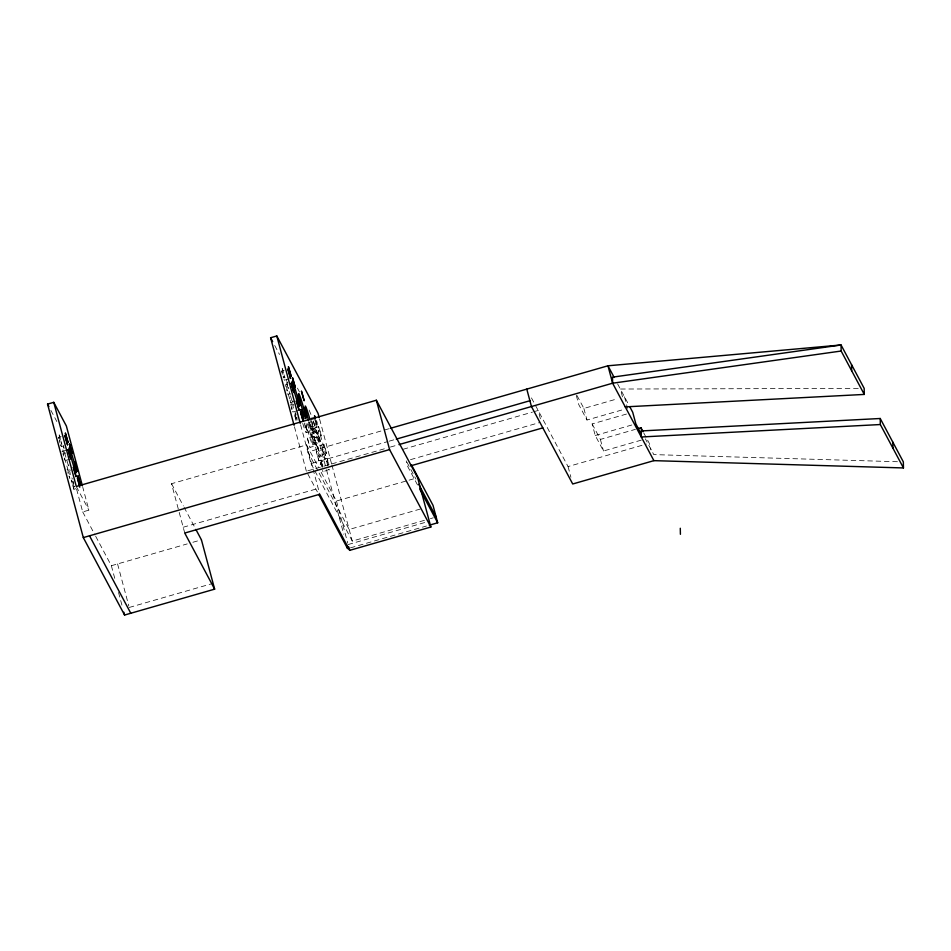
<?xml version="1.0" encoding="UTF-8"?>
<svg xmlns="http://www.w3.org/2000/svg" width="951" height="951" viewBox="0 0 951 951"><rect width="100%" height="100%" fill="white"/><g stroke="black" fill="none" stroke-linecap="round" stroke-linejoin="round"><path stroke-width="0.71" stroke-dasharray="4.75 3.57" d="M61.137 436.533L58.653 437.246L58.819 438.601M63.8 445.853L61.316 446.566L59.592 439.588M61.922 451.511L66.927 449.93M73.905 489.278L71.242 479.958L73.905 489.278L80.146 487.34M289.33 378.771L284.373 380.198L284.206 378.843M295.19 401.251L290.221 402.677L290.614 404.995M297.853 410.582L292.884 411.997L290.221 402.677M311.096 420.532L313.426 429.21L307.221 430.993L305.176 423.052M307.328 438.054L309.99 447.374L316.196 445.591L315.173 440.943L313.521 436.271L307.328 438.054L309.99 447.374M314.912 420.354C321.022 429.495 308.136 433.347 308.706 422.137M316.16 420.425C320.915 426.393 308.493 429.971 309.955 422.208M311.072 433.906L313.735 443.225L319.94 441.442L318.93 436.806L317.277 432.123L311.072 433.906L313.735 443.225M312.38 428.437L315.043 437.769L321.236 435.986L320.225 431.338L318.573 426.666L312.38 428.437L315.043 437.769M313.521 436.271L316.196 445.591M317.277 432.123L319.94 441.442M318.573 426.666L321.236 435.986M322.484 449.811L325.159 459.131L322.484 449.811L316.291 451.594L318.823 460.76L327.096 458.465L329.082 464.35M317.586 446.138L320.249 455.458L326.455 453.675L325.444 449.027L323.792 444.355L317.586 446.138L320.249 455.458M318.954 460.914L316.291 451.594M323.792 444.355L326.455 453.675M328.214 465.408C329.236 457.704 316.54 461.057 321.367 467.155M329.201 469.425L323.019 471.827L322.853 470.472M326.562 460.724L327.572 465.372M327.096 458.465L328.464 464.314M284.183 370.165L281.698 370.878L283.98 377.88M285.015 384.989L287.487 384.275M290.15 393.595L287.678 394.308L287.654 393.69M65.869 460.32L69.589 459.25M302.739 423.397A12.934 0.796 74 0 0 306.186 432.646L312.392 430.874A12.934 0.796 74 0 0 310.573 421.697M312.106 432.253L318.312 430.47M184.744 533.047L171.525 483.714L306.555 444.913L318.383 467.096M312.701 444.878L318.906 443.095M76.591 489.111L82.713 511.923L88.907 510.14L82.796 487.328M388.911 428.746L307.898 452.022L349.172 529.481L420.235 509.058M319.215 457.11A12.934 0.796 74 0 0 314.615 438.506A12.934 0.796 74 0 0 313.152 438.423A12.934 0.796 74 0 0 319.215 457.11L325.42 455.327A12.934 0.796 74 0 0 320.82 436.723A12.934 0.796 74 0 0 319.358 436.64A12.934 0.796 74 0 0 325.42 455.327M300.599 424.8L311.013 463.636L387.758 441.573M389.185 441.169L394.867 439.528M307.791 470.804L384.715 448.706M390.409 447.065L397.542 445.02M403.129 449.264L532.477 412.104M533.891 411.688L538.159 410.463L540.572 419.486M577.007 395.533L583.878 408.443L617.472 398.79M410.499 459.654L539.847 422.482M183.186 527.246L318.216 488.434M576.318 395.521L578.731 404.532L586.993 420.021L624.771 409.168M641.283 440.135L603.493 451L595.243 435.51L592.14 423.932L627.125 413.875M95.671 536.257L111.362 565.714L187.216 543.913M192.898 542.272L201.422 539.823M321.165 472.314L336.452 501.022L407.67 480.564M409.085 480.148L416.205 478.103M595.243 435.51L633.033 424.645M592.14 423.932L600.39 439.421L635.375 429.365M535.484 405.447L568.056 466.572L646.383 444.069M311.013 463.636L352.274 541.083L424.764 520.245M430.446 518.616L433.287 517.796M129.229 607.451L211.669 583.759M348.114 544.543L425.026 522.444M350.444 547.859L426.428 526.022M858.266 388.4L620.349 389.03L623.238 399.586M897.435 461.722L653.789 454.614L645.372 438.827M286.441 379.687L286.477 380.875M284.373 380.198L284.028 379.568M317.17 425.073L315.518 420.39M316.635 427.332L314.365 420.33M313.426 429.21L310.775 420.508M310.965 426.856L309.325 422.173M310.43 429.115L308.16 422.113M292.884 411.997L292.551 411.367M307.221 430.993L304.724 423.029M329.224 470.044L328.891 469.414M320.356 462.507L322.009 467.191M323.019 471.827L322.413 470.448M58.653 437.246L59.271 438.625M61.316 446.566L60.709 445.187M617.591 383.871L629.289 405.815M643.732 432.919L649.236 443.249L651.031 449.942M531.466 397.91L534.819 404.187M406.933 462.174L415.967 479.138M417.525 484.951L407.789 466.679L406.243 460.878M274.72 345.486L279.535 354.533M297.425 388.091L299.482 391.967M309.111 410.036L313.022 419.498M307.732 473.8L317.372 491.869M171.525 483.714L183.353 505.896M184.042 507.204L195.169 528.078M50.867 410.345L56.846 421.555M76.294 486.472L88.907 510.14M82.713 511.923L94.993 534.973M288.842 388.686L288.355 387.473M71.907 477.854L72.395 479.078M67.509 469.687L67.176 469.045L67.2 469.663M74.107 486.389L74.451 487.019L74.428 486.401M285.348 385.619L285.621 386.368M297.164 420.021L296.201 417.18M293.253 404.199L293.574 405.162M295.452 412.71L296.13 414.802M64.204 448.242L63.265 445.9L64.276 450.536M65.31 453.841L64.632 451.749M73.833 485.64L71.741 477.854M67.794 470.424L68.472 472.516M68.9 476.023L69.839 478.365L68.829 473.729M322.615 467.226L320.891 460.248L323.174 467.25M287.25 381.874L287.606 383.003M283.077 376.727L283.422 377.856M296.011 420.568L294.287 413.59L296.569 420.592M291.945 409.655L291.244 407.325M69.851 469.437L70.196 470.567M62.897 453.698L63.61 456.04M287.678 385.381L286.703 381.838M73.072 481.17L73.762 483.584M60.02 443.095L59.331 440.682M292.207 400.656L292.539 401.857M295.844 415.967L295 412.686M286.655 389.672L286.988 390.873M67.854 472.481L68.187 473.693M624.474 396.769L627.577 408.359M600.39 439.421L603.493 451M583.878 408.443L586.993 420.021M568.056 466.572L570.921 477.283M319.607 419.141L331.507 463.565M331.887 465.003L352.274 541.083M336.452 501.022L347.745 543.14M313.402 420.936L326.098 468.296M326.478 469.735L343.786 534.319M306.555 444.913L319.774 494.247M294.441 426.726L306.365 471.22M117.567 563.931L128.849 606.049M111.362 565.714L115.523 581.216M118.542 592.485L122.691 607.986M296.819 417.216L297.104 418.333M282.388 374.314L281.722 371.496M68.638 464.944L68.864 465.907M64.24 458.358L64.609 460.058M69.661 470.947A12.934 0.796 74 0 1 66.974 466.335A12.934 0.796 74 0 1 63.087 449.752A12.934 0.796 74 0 1 69.066 468.391M312.392 430.874A12.934 0.796 74 0 1 308.932 421.614M313.438 421.911A12.934 0.796 74 0 1 318.466 439.493A12.934 0.796 74 0 1 317.265 439.421A12.934 0.796 74 0 1 312.237 421.852M304.368 423.48A12.934 0.796 74 0 1 306.186 432.646M307.232 423.694A12.934 0.796 74 0 1 312.261 441.276A12.934 0.796 74 0 1 311.06 441.205A12.934 0.796 74 0 1 306.032 423.635M290.447 395.806A12.934 0.796 74 0 1 293.241 408.015A12.934 0.796 74 0 1 290.019 399.967M289.698 398.933A12.934 0.796 74 0 1 285.954 383.515A12.934 0.796 74 0 1 290.138 394.724M59.188 434.987L61.863 444.307L59.188 434.987M282.245 368.619L284.908 377.939L282.245 368.619"/><path stroke-width="1.43" d="M294.061 425.287L270.595 337.748L276.8 335.965L318.074 413.412L319.215 417.715M195.858 529.386L201.422 539.823L214.641 589.156L124.581 615.035L83.308 537.588L47.55 404.116L53.755 402.332L66.368 426L82.416 485.902M214.641 589.156L184.744 533.047L319.774 494.247L349.671 550.356L430.851 527.02L417.632 477.699L376.358 400.24L76.294 486.472L53.755 402.332M390.338 428.33L607.962 365.79L841.053 344.987L864.174 388.377L864.281 394.427L625.235 406.873M396.294 439.124L529.897 400.728M398.956 444.604L612.622 383.205L841.159 351.026L864.281 394.427M83.308 537.588L389.577 449.573L430.851 527.02M410.642 465.859L542.819 427.879M638.18 428.556L640.974 427.76L643.042 431.623M429.246 525.214L437.686 522.788L433.026 505.373L411.474 464.92M903.45 467.94L880.329 424.538L641.283 436.985L641.176 430.946L880.222 418.499L903.343 461.889L903.45 467.94L653.896 460.653L572.716 483.988L531.454 406.529L526.783 389.125M614.156 377.416L607.962 365.79L612.622 383.205L653.896 460.653M629.978 407.099L632.724 412.27L635.827 423.837L641.331 434.167M418.749 484.356L436.14 516.987M419.617 488.862L437.686 522.788M270.595 337.748L272.664 341.623M318.74 494.449L347.626 548.668L346.865 545.803M47.55 404.116L48.881 406.6M89.513 535.805L130.786 613.252M314.305 418.642L313.973 418.012L313.985 418.63M315.447 418.095L314.508 415.753L315.185 419.189M79.492 486.116L77.447 478.175L79.943 486.139M640.974 427.76L642.008 431.611M376.358 400.24L389.577 449.573M348.744 546.873L349.671 550.356M276.8 335.965L300.219 423.373M123.832 612.218L124.581 615.035M892.834 442.167L892.941 448.206M880.222 418.499L880.329 424.538M851.561 364.709L851.668 370.759M841.159 351.026L841.053 344.987L612.515 377.155L612.622 383.205M680.286 528.257L680.405 534.307M308.611 420.556A12.934 0.796 74 0 1 305.223 406.053A12.934 0.796 74 0 1 309.681 418.488M311.702 418.654A12.934 0.796 74 0 1 312.13 418.678M64.858 435.463L67.521 444.783L64.858 435.463M65.393 433.204L68.056 442.524L65.393 433.204M68.163 449.573L70.826 458.893L68.163 449.573M69.459 444.117L72.133 453.437L69.459 444.117M73.382 467.262L76.044 476.582L73.382 467.262M74.677 461.806L77.34 471.125L74.677 461.806M77.982 475.916L80.645 485.236L77.982 475.916M287.903 369.095L290.566 378.415L287.903 369.095M288.438 366.836L291.113 376.156L288.438 366.836M291.208 383.205L293.871 392.525L291.208 383.205M292.516 377.749L295.179 387.069L292.516 377.749M296.427 400.894L299.089 410.226L296.427 400.894M297.722 395.438L300.397 404.757L297.722 395.438M301.479 391.289L304.142 400.609L301.479 391.289M300.492 411.807L303.155 421.127L300.492 411.807M301.027 409.548L303.702 418.868L301.027 409.548M304.237 407.67L306.911 416.99L304.237 407.67M70.243 454.091A12.934 0.796 74 0 0 76.306 472.778A12.934 0.796 74 0 0 71.705 454.174A12.934 0.796 74 0 0 70.243 454.091M299.803 399.955A12.934 0.796 74 0 0 305.865 418.642A12.934 0.796 74 0 0 301.277 400.038A12.934 0.796 74 0 0 299.803 399.955M293.288 387.723A12.934 0.796 74 0 0 299.351 406.41A12.934 0.796 74 0 0 294.762 387.806A12.934 0.796 74 0 0 293.288 387.723"/></g></svg>
